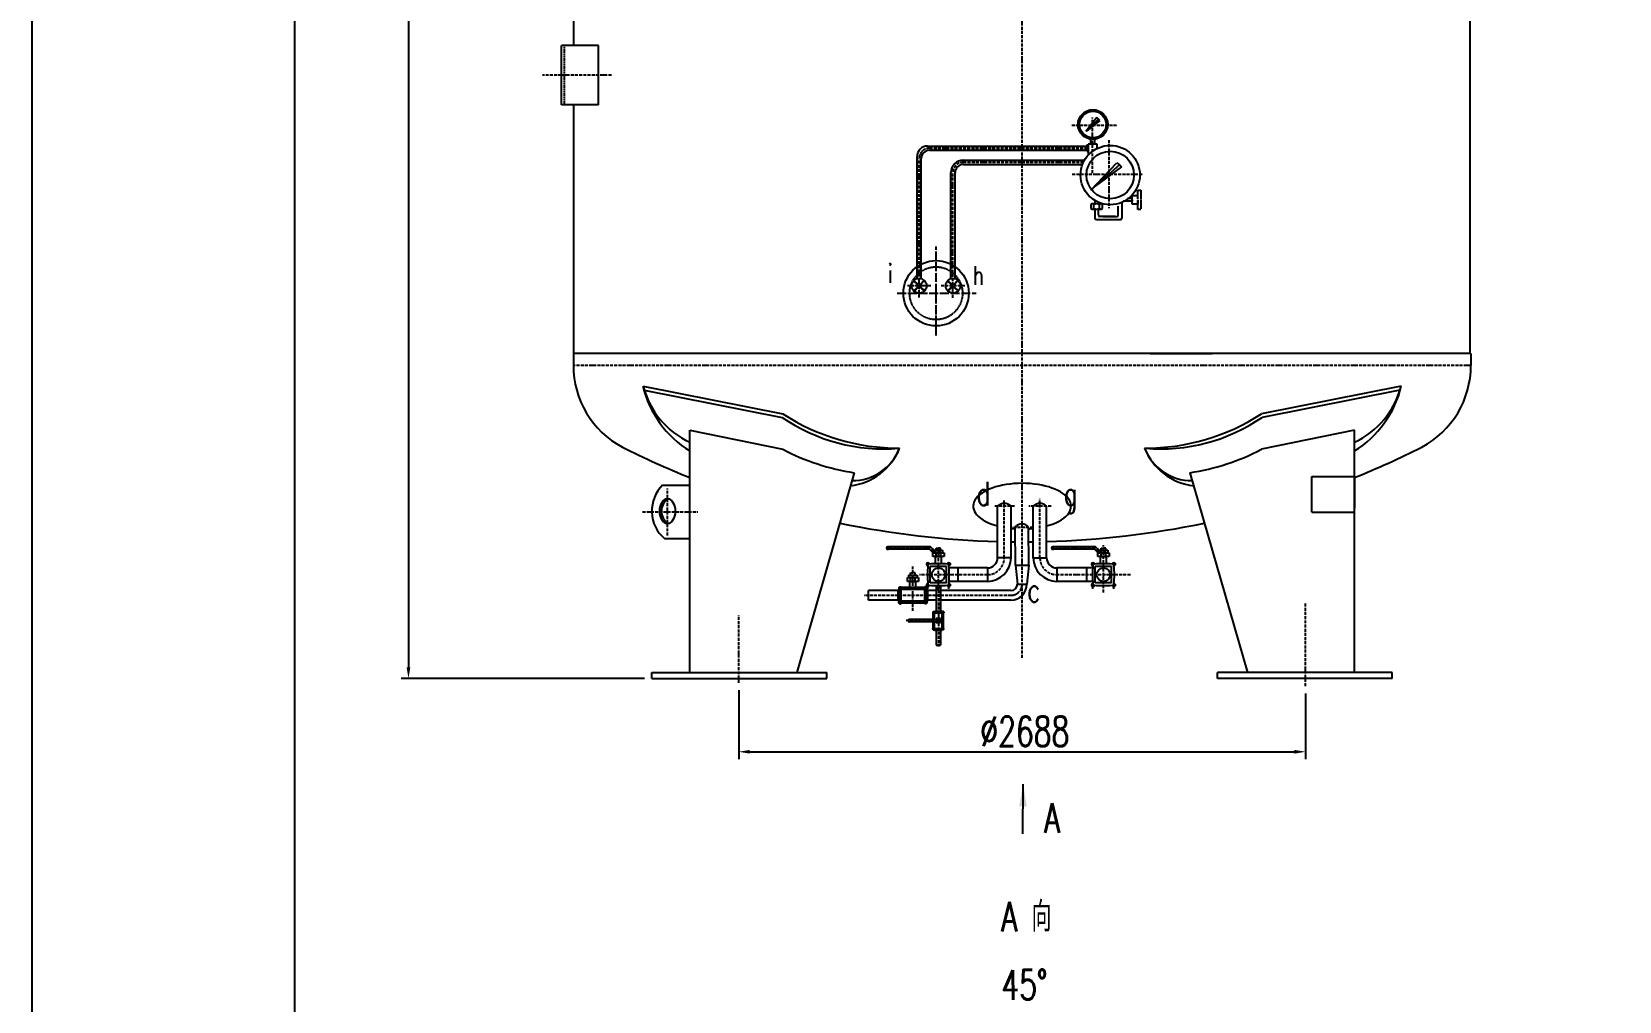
# Model space of a CAD drawing. Header units: millimetres. Extents: x -47822 to 0, y 0 to 19470.
# Drawn here: x -47822 to -42473, y 8848 to 12113 of the extents above; entities that cross this region are included whole.
import ezdxf

# ---------------------------------------------------------------- set-up
doc = ezdxf.new("R2010")
doc.units = ezdxf.units.MM
for name, pattern in [('DASHDOT-M', [36, 30, -3, 0, -3]), ('DASHDOT-S', [14, 10, -2, 0, -2]), ('DIVIDE-M', [39, 30, -3, 0, -3, 0, -3]), ('HIDDEN-M', [7, 5, -2])]:
    doc.linetypes.add(name, pattern=pattern)
for name, color, linetype in [('CDR_DIM', 7, 'Continuous'), ('CDR_DWG1', 4, 'Continuous'), ('CDR_DWG2', 2, 'Continuous'), ('CDR_DWG3', 1, 'DASHDOT-M'), ('CDR_DWG4', 3, 'DIVIDE-M'), ('CDR_DWG5', 6, 'HIDDEN-M')]:
    doc.layers.add(name, color=color, linetype=linetype)
doc.styles.add('HZ', font='ROMANS.shx', dxfattribs={"width": 0.7, "height": 100, "bigfont": 'HZ.shx'})

msp = doc.modelspace()

# ---------------------------------------------------------------- linework, layer by layer
msp.add_lwpolyline([(-37309.1, 19469.7), (-47821.6, 19469.7), (-47821.6, 4585.9), (-37309.1, 4585.9)], close=True)
at = {"color": 4}
msp.add_lwpolyline([(-37663, 19115.8), (-46936.7, 19115.8), (-46936.7, 4939.8), (-37663, 4939.8)], close=True, dxfattribs=at)
at = {"layer": 'CDR_DIM', "color": 7}
for p, q in [((-46552.3, 18641.5), (-46552.3, 9972.3)), ((-44053.3, 11029.4), (-43845, 11029.4)), ((-45757.1, 9934.8), (-46577.3, 9934.8)), ((-45439.9, 9895.7), (-45439.9, 9663)), ((-43529.9, 9884.1), (-43529.9, 9663)), ((-45402.4, 9688), (-43567.4, 9688))]:
    msp.add_line(p, q, dxfattribs=at)
at = {"layer": 'CDR_DIM'}
msp.add_circle((-44247.9, 11799.1), 2.68, dxfattribs=at)
at = {"layer": 'CDR_DIM', "color": 7}
for points in [[(-46558.6, 9972.3), (-46546.1, 9972.3), (-46552.3, 9934.8)], [(-45402.4, 9694.2), (-45402.4, 9681.7), (-45439.9, 9688)], [(-43567.4, 9694.2), (-43567.4, 9681.7), (-43529.9, 9688)]]:
    msp.add_solid(points, dxfattribs=at)
at = {"layer": 'CDR_DWG1'}
for p, q in [((-42974.9, 11029.4), (-42974.9, 16299.4)), ((-45994.9, 12067.3), (-45994.9, 15867.3)), ((-45911.9, 12067.3), (-46036.9, 12067.3)), ((-46036.9, 11867.3), (-46036.9, 12067.3)), ((-45911.9, 11867.3), (-45911.9, 12067.3)), ((-45911.9, 11867.3), (-46036.9, 11867.3)), ((-45994.9, 11029.4), (-45994.9, 11867.3)), ((-44233, 11823.9), (-44270.4, 11776.7)), ((-44223.3, 11814.2), (-44233, 11823.9)), ((-44223.3, 11814.2), (-44268.6, 11778.5)), ((-44227.9, 11819.1), (-44267.9, 11779.1)), ((-44803.9, 11728), (-44266.5, 11728)), ((-44796.9, 11714), (-44266.5, 11714)), ((-44266.6, 11732.7), (-44262.3, 11732.7)), ((-44266.6, 11732.7), (-44266.6, 11710.9)), ((-44262.3, 11736), (-44232.9, 11736)), ((-44262.3, 11734.9), (-44262.3, 11700.1)), ((-44254.6, 11751.2), (-44254.6, 11736)), ((-44241.6, 11751.2), (-44241.6, 11736)), ((-44232.9, 11736), (-44232.9, 11720.8)), ((-44838.9, 11281.4), (-44838.9, 11693)), ((-44824.9, 11281.4), (-44824.9, 11686)), ((-44682.7, 11680.6), (-44273.9, 11680.6)), ((-44682.7, 11666.6), (-44281.3, 11666.6)), ((-44266.6, 11710.9), (-44262.3, 11710.9)), ((-44253.5, 11579.4), (-44165.8, 11671.4)), ((-44156.7, 11664.9), (-44253.5, 11579.4)), ((-44165.8, 11671.4), (-44156.7, 11664.9)), ((-44156.7, 11664.9), (-44150.1, 11657.9)), ((-44724.9, 11281.4), (-44724.7, 11638.6)), ((-44710.9, 11281.4), (-44710.7, 11638.6)), ((-44150.1, 11657.9), (-44238.6, 11592.6)), ((-44835.4, 11259.4), (-44850.7, 11273.9)), ((-44835.1, 11255.2), (-44849.9, 11240)), ((-44834.3, 11260.7), (-44849.4, 11275.3)), ((-44833.9, 11253.9), (-44848.5, 11238.6)), ((-44830, 11260.9), (-44815.4, 11276.2)), ((-44829.7, 11254.3), (-44814.5, 11239.5)), ((-44828.7, 11259.8), (-44814, 11274.8)), ((-44828.5, 11255.5), (-44813.2, 11240.9)), ((-44721.7, 11259.4), (-44737, 11273.9)), ((-44721.3, 11255.2), (-44736.1, 11240)), ((-44720.6, 11260.7), (-44735.7, 11275.3)), ((-44720.2, 11253.9), (-44734.7, 11238.6)), ((-44716.3, 11260.9), (-44701.7, 11276.2)), ((-44716, 11254.3), (-44700.8, 11239.5)), ((-44715, 11259.8), (-44700.3, 11274.8)), ((-44714.7, 11255.5), (-44699.5, 11240.9)), ((-45996.9, 11029.4), (-45996.9, 10989.4)), ((-45042.6, 11029.4), (-45994.9, 11029.4)), ((-44484.9, 11029.4), (-45042.6, 11029.4)), ((-42974.9, 11029.4), (-44484.9, 11029.4)), ((-42972.9, 11029.4), (-42972.9, 10989.4)), ((-45761.7, 10919.2), (-45291.2, 10826.2)), ((-43208.2, 10919.2), (-43678.7, 10826.2)), ((-45758, 10906.2), (-45293.5, 10814.4)), ((-43211.9, 10906.2), (-43676.4, 10814.4)), ((-45604.8, 10771.5), (-45291.3, 10706.7)), ((-45604.8, 9954.8), (-45604.8, 10771.5)), ((-43365.1, 10771.5), (-43678.6, 10706.7)), ((-43365.1, 9954.8), (-43365.1, 10771.5)), ((-45050.4, 10627.8), (-45244.4, 9954.8)), ((-43919.5, 10627.8), (-43725.5, 9954.8)), ((-43508.9, 10494.9), (-43508.9, 10614.9)), ((-43508.9, 10614.9), (-43365.3, 10614.9)), ((-43365.1, 10615.9), (-43365.1, 10508.9)), ((-45696.1, 10586), (-45604.8, 10586)), ((-44567.4, 10341.5), (-44567.4, 10515.1)), ((-44522.4, 10341.5), (-44522.4, 10515.1)), ((-44447.4, 10341.5), (-44447.4, 10515.1)), ((-44402.4, 10341.5), (-44402.4, 10515.1)), ((-43508.9, 10494.9), (-43365.3, 10494.9)), ((-44507.4, 10316.9), (-44507.9, 10443.4)), ((-44462.4, 10316.9), (-44462.9, 10444.3)), ((-45689.8, 10406), (-45604.8, 10406)), ((-44794, 10378.5), (-44937.5, 10378.5)), ((-44781.4, 10366.6), (-44794, 10378.5)), ((-44237.9, 10378.5), (-44381.5, 10378.5)), ((-44225.3, 10366.6), (-44237.9, 10378.5)), ((-44797.2, 10370.5), (-44937.5, 10370.5)), ((-44784.5, 10358.6), (-44797.2, 10370.5)), ((-44785.7, 10345.5), (-44785.7, 10358.6)), ((-44785.7, 10358.6), (-44747.9, 10358.6)), ((-44747.9, 10345.5), (-44785.7, 10345.5)), ((-44781.4, 10366.6), (-44752.7, 10366.6)), ((-44776.5, 10362.1), (-44777.1, 10362.6)), ((-44777, 10345.5), (-44757, 10345.5)), ((-44777, 10321.2), (-44777, 10345.5)), ((-44775, 10345.5), (-44775, 10358.6)), ((-44774.7, 10366.6), (-44774.7, 10374)), ((-44774.7, 10374), (-44767, 10374)), ((-44759.4, 10374), (-44767, 10374)), ((-44759.4, 10366.6), (-44759.4, 10374)), ((-44759, 10345.5), (-44759, 10358.6)), ((-44757, 10321.2), (-44757, 10345.5)), ((-44752.7, 10366.6), (-44752.7, 10358.6)), ((-44747.9, 10358.6), (-44747.9, 10345.5)), ((-44522.4, 10341.5), (-44567.4, 10341.5)), ((-44447.4, 10341.5), (-44402.4, 10341.5)), ((-44241.1, 10370.5), (-44381.5, 10370.5)), ((-44228.5, 10358.6), (-44241.1, 10370.5)), ((-44229.6, 10345.5), (-44229.6, 10358.6)), ((-44229.6, 10358.6), (-44191.8, 10358.6)), ((-44191.8, 10345.5), (-44229.6, 10345.5)), ((-44225.3, 10366.6), (-44196.6, 10366.6)), ((-44220.5, 10362.1), (-44221, 10362.6)), ((-44220.9, 10345.5), (-44200.9, 10345.5)), ((-44220.9, 10321.2), (-44220.9, 10345.5)), ((-44218.9, 10345.5), (-44218.9, 10358.6)), ((-44218.6, 10374), (-44210.9, 10374)), ((-44218.6, 10366.6), (-44218.6, 10374)), ((-44203.3, 10374), (-44210.9, 10374)), ((-44203.3, 10366.6), (-44203.3, 10374)), ((-44202.9, 10345.5), (-44202.9, 10358.6)), ((-44200.9, 10321.2), (-44200.9, 10345.5)), ((-44196.6, 10366.6), (-44196.6, 10358.6)), ((-44191.8, 10358.6), (-44191.8, 10345.5)), ((-44871.6, 10261.9), (-44871.6, 10275)), ((-44871.6, 10275), (-44833.8, 10275)), ((-44867.3, 10283), (-44867.3, 10275)), ((-44867.3, 10283), (-44838.6, 10283)), ((-44860.9, 10261.9), (-44860.9, 10275)), ((-44860.6, 10290.4), (-44852.9, 10290.4)), ((-44860.6, 10283), (-44860.6, 10290.4)), ((-44845.3, 10290.4), (-44852.9, 10290.4)), ((-44845.3, 10283), (-44845.3, 10290.4)), ((-44844.9, 10261.9), (-44844.9, 10275)), ((-44838.6, 10283), (-44838.6, 10275)), ((-44833.8, 10275), (-44833.8, 10261.9)), ((-44739.7, 10311.8), (-44794.4, 10311.8)), ((-44794.4, 10257.1), (-44794.4, 10311.8)), ((-44739.7, 10257.1), (-44739.7, 10311.8)), ((-44601.9, 10307), (-44731, 10307)), ((-44701.9, 10307), (-44701.9, 10262)), ((-44601.9, 10307), (-44601.9, 10262)), ((-44507.4, 10316.9), (-44500.9, 10252.9)), ((-44507.4, 10316.9), (-44462.4, 10316.9)), ((-44462.4, 10316.9), (-44468.9, 10252.9)), ((-44367.9, 10307), (-44367.9, 10262)), ((-44246.9, 10307), (-44367.9, 10307)), ((-44267.9, 10307), (-44267.9, 10262)), ((-44238.3, 10257.1), (-44238.3, 10311.8)), ((-44183.6, 10311.8), (-44238.3, 10311.8)), ((-44183.6, 10257.1), (-44183.6, 10311.8)), ((-45002.6, 10198.9), (-45002.6, 10230.9)), ((-44902.6, 10230.9), (-45002.6, 10230.9)), ((-44902.6, 10209), (-44902.6, 10234)), ((-44803, 10234), (-44902.6, 10234)), ((-44899.8, 10240.9), (-44899.8, 10237.9)), ((-44804.8, 10240.9), (-44899.8, 10240.9)), ((-44804.8, 10237.9), (-44899.8, 10237.9)), ((-44898.9, 10242.5), (-44898.9, 10237.1)), ((-44898.9, 10242.5), (-44896.9, 10242.5)), ((-44898.9, 10237.1), (-44898.9, 10236.4)), ((-44898.9, 10236.4), (-44896.9, 10236.4)), ((-44897, 10243.1), (-44892.6, 10243.1)), ((-44897, 10209), (-44897, 10243.1)), ((-44892.6, 10209), (-44892.6, 10243.1)), ((-44833.8, 10261.9), (-44871.6, 10261.9)), ((-44862.9, 10233.8), (-44862.9, 10261.9)), ((-44862.9, 10261.9), (-44842.9, 10261.9)), ((-44842.9, 10233.8), (-44842.9, 10261.9)), ((-44808.6, 10243.1), (-44813, 10243.1)), ((-44813, 10186.4), (-44813, 10243.1)), ((-44808.6, 10186.4), (-44808.6, 10243.1)), ((-44806.7, 10242.5), (-44808.6, 10242.5)), ((-44806.7, 10236.4), (-44808.6, 10236.4)), ((-44806.7, 10242.5), (-44806.7, 10237.1)), ((-44806.7, 10237.1), (-44806.7, 10236.4)), ((-44804.8, 10240.9), (-44804.8, 10237.9)), ((-44803, 10195.7), (-44803, 10234)), ((-44774.1, 10230.9), (-44803, 10230.9)), ((-44739.7, 10257.1), (-44794.4, 10257.1)), ((-44774.1, 10247.7), (-44774.1, 10162)), ((-44760.1, 10247.7), (-44760.1, 10162)), ((-44522.9, 10230.9), (-44760.1, 10230.9)), ((-44601.9, 10262), (-44731, 10262)), ((-44500.9, 10252.9), (-44500.9, 10252.9)), ((-44500.9, 10252.9), (-44468.9, 10252.9)), ((-44468.9, 10252.9), (-44468.9, 10252.9)), ((-44246.9, 10262), (-44367.9, 10262)), ((-44183.6, 10257.1), (-44238.3, 10257.1)), ((-44902.6, 10198.9), (-45002.6, 10198.9)), ((-44902.6, 10195.7), (-44902.6, 10209)), ((-44847, 10195.7), (-44902.6, 10195.7)), ((-44899.8, 10188.7), (-44899.8, 10191.8)), ((-44847, 10191.8), (-44899.8, 10191.8)), ((-44847, 10188.7), (-44899.8, 10188.7)), ((-44898.9, 10192.6), (-44898.9, 10193.3)), ((-44898.9, 10193.3), (-44896.9, 10193.3)), ((-44898.9, 10187.2), (-44898.9, 10192.6)), ((-44898.9, 10187.2), (-44896.9, 10187.2)), ((-44897, 10186.4), (-44897, 10209)), ((-44897, 10186.4), (-44892.6, 10186.4)), ((-44892.6, 10186.4), (-44892.6, 10209)), ((-44803, 10195.7), (-44847, 10195.7)), ((-44804.8, 10191.8), (-44847, 10191.8)), ((-44804.8, 10188.7), (-44847, 10188.7)), ((-44808.6, 10186.4), (-44813, 10186.4)), ((-44806.7, 10193.3), (-44808.6, 10193.3)), ((-44806.7, 10187.2), (-44808.6, 10187.2)), ((-44806.7, 10192.6), (-44806.7, 10193.3)), ((-44806.7, 10187.2), (-44806.7, 10192.6)), ((-44804.8, 10188.7), (-44804.8, 10191.8)), ((-44774.1, 10198.9), (-44803, 10198.9)), ((-44522.9, 10198.9), (-44760.1, 10198.9)), ((-44767.1, 10133.5), (-44864.5, 10133.5)), ((-44767.1, 10125.8), (-44864.5, 10125.8)), ((-44785.6, 10158.3), (-44785.6, 10155.5)), ((-44785.6, 10158.3), (-44770.9, 10158.3)), ((-44785.6, 10155.5), (-44770.9, 10155.5)), ((-44785.1, 10159.5), (-44781.6, 10159.5)), ((-44785.1, 10159.5), (-44785.1, 10158.3)), ((-44784.1, 10160.1), (-44782.1, 10160.1)), ((-44784.1, 10133.5), (-44784.1, 10160.1)), ((-44784.1, 10098.4), (-44784.1, 10125.8)), ((-44782.1, 10133.5), (-44782.1, 10160.1)), ((-44782.1, 10098.4), (-44782.1, 10125.8)), ((-44781.6, 10159.5), (-44781.1, 10159.5)), ((-44781.1, 10159.5), (-44781.1, 10158.3)), ((-44779.6, 10162), (-44770.9, 10162)), ((-44779.6, 10133.5), (-44779.6, 10162)), ((-44779.6, 10097.2), (-44779.6, 10125.8)), ((-44774.7, 10133.5), (-44774.7, 10137.3)), ((-44759.4, 10137.3), (-44774.7, 10137.3)), ((-44774.7, 10122), (-44774.7, 10125.8)), ((-44759.4, 10122), (-44774.7, 10122)), ((-44770.9, 10162), (-44754.6, 10162)), ((-44770.9, 10158.3), (-44748.7, 10158.3)), ((-44770.9, 10155.5), (-44748.7, 10155.5)), ((-44759.4, 10122), (-44759.4, 10137.3)), ((-44754.6, 10097.2), (-44754.6, 10162)), ((-44752.6, 10159.5), (-44753.1, 10159.5)), ((-44753.1, 10159.5), (-44753.1, 10158.3)), ((-44749.1, 10159.5), (-44752.6, 10159.5)), ((-44752.1, 10098.4), (-44752.1, 10160.1)), ((-44750.1, 10160.1), (-44752.1, 10160.1)), ((-44750.1, 10098.4), (-44750.1, 10160.1)), ((-44749.1, 10159.5), (-44749.1, 10158.3)), ((-44748.7, 10158.3), (-44748.7, 10155.5)), ((-44785.6, 10103.7), (-44748.7, 10103.7)), ((-44785.6, 10100.9), (-44785.6, 10103.7)), ((-44785.6, 10100.9), (-44748.7, 10100.9)), ((-44785.1, 10099.7), (-44785.1, 10100.9)), ((-44785.1, 10099.7), (-44781.6, 10099.7)), ((-44784.1, 10098.4), (-44782.1, 10098.4)), ((-44781.6, 10099.7), (-44781.1, 10099.7)), ((-44781.1, 10099.7), (-44781.1, 10100.9)), ((-44779.6, 10097.2), (-44754.6, 10097.2)), ((-44774.1, 10097.2), (-44774.1, 10047.2)), ((-44760.1, 10097.2), (-44760.1, 10047.2)), ((-44753.1, 10099.7), (-44753.1, 10100.9)), ((-44752.6, 10099.7), (-44753.1, 10099.7)), ((-44749.1, 10099.7), (-44752.6, 10099.7)), ((-44750.1, 10098.4), (-44752.1, 10098.4)), ((-44749.1, 10099.7), (-44749.1, 10100.9)), ((-44748.7, 10100.9), (-44748.7, 10103.7)), ((-44774.1, 10047.2), (-44760.1, 10047.2)), ((-45732.1, 9954.8), (-45143.4, 9954.8)), ((-45732.1, 9934.8), (-45732.1, 9954.8)), ((-45143.4, 9934.8), (-45143.4, 9954.8)), ((-43237.8, 9954.8), (-43826.5, 9954.8)), ((-43826.5, 9934.8), (-43826.5, 9954.8)), ((-43237.8, 9934.8), (-43237.8, 9954.8)), ((-45732.1, 9934.8), (-45143.4, 9934.8)), ((-43237.8, 9934.8), (-43826.5, 9934.8))]:
    msp.add_line(p, q, dxfattribs=at)
at = {"layer": 'CDR_DWG1', "linetype": 'Continuous'}
for p, q in [((-44253.8, 11531.1), (-44253.8, 11517.9)), ((-44243.8, 11533.3), (-44248.8, 11533.3)), ((-44248.8, 11516.1), (-44218.8, 11516.1)), ((-44218.8, 11533.3), (-44243.8, 11533.3)), ((-44239.9, 11545.1), (-44239.9, 11532.5)), ((-44239.9, 11516.1), (-44239.9, 11485.6)), ((-44213.8, 11517.9), (-44213.8, 11531.1)), ((-44149, 11540.3), (-44149, 11485.6)), ((-44234.9, 11480.6), (-44154, 11480.6)), ((-44171.7, 11491.1), (-44222.9, 11491.1)), ((-44213.1, 11491.1), (-44166, 11491.1))]:
    msp.add_line(p, q, dxfattribs=at)
at = {"layer": 'CDR_DWG1'}
for centre, radius in [((-44246.6, 11800.7), 50), ((-44246.6, 11800.7), 44.9), ((-44188.1, 11630.6), 100), ((-44188.1, 11630.6), 80), ((-44192.8, 11634), 3.18), ((-44774.9, 11232.4), 110), ((-44831.9, 11257.4), 25), ((-44831.9, 11257.4), 4), ((-44717.9, 11257.4), 25), ((-44717.9, 11257.4), 4), ((-44802.3, 10319.7), 2.16), ((-44767, 10284.5), 22.5), ((-44731.7, 10319.7), 2.16), ((-44246.2, 10319.7), 2.16), ((-44210.9, 10284.5), 22.5), ((-44175.7, 10319.7), 2.16), ((-44802.3, 10249.2), 2.16), ((-44731.7, 10249.2), 2.16), ((-44246.2, 10249.2), 2.16), ((-44175.7, 10249.2), 2.16), ((-44767.1, 10129.7), 3.83)]:
    msp.add_circle(centre, radius, dxfattribs=at)
for centre, radius, start, end in [((-44803.9, 11693), 35, 90, 180), ((-44796.9, 11686), 28, 90, 180), ((-44682.7, 11638.6), 42, 90, 180), ((-44682.7, 11638.6), 28, 90, 180), ((-45684.9, 10989.4), 312, 180, 241.9275), ((-43284.9, 10989.4), 312, 298.0725, 0), ((-45420, 11001.2), 352.1, 193.4521, 238.3372), ((-45485.3, 10990), 285.3, 194.373, 245.2423), ((-43549.9, 11001.2), 352.1, 301.6628, 346.5479), ((-43484.6, 10990), 285.3, 294.7577, 345.627), ((-44952.6, 11309.1), 600.8, 235.4218, 275.0131), ((-44900.1, 11430.1), 719.5, 237.0694, 270.1885), ((-44069.8, 11430.1), 719.5, 269.8115, 302.9306), ((-44017.3, 11309.1), 600.8, 264.9869, 304.5782), ((-44484.9, 13394.8), 3000, 243.3242, 248.0821), ((-44930.9, 11400.2), 781.5, 242.5447, 261.207), ((-45087.9, 10787.2), 205, 276.9252, 338.0714), ((-45055.8, 10770.4), 169, 269.2373, 339.2941), ((-43914.1, 10770.4), 169, 200.7059, 270.7627), ((-43882, 10787.2), 205, 201.9286, 263.0748), ((-44038.9, 11400.2), 781.5, 278.793, 297.4553), ((-44484.9, 13394.8), 3000, 291.9179, 296.6758), ((-45610.4, 10498.9), 122.2, 134.5257, 229.5037), ((-45645.7, 10498.4), 54, 128.9652, 231.0348), ((-44544.9, 10492.3), 32, 45.3169, 134.6831), ((-44424.9, 10492.3), 32, 45.3169, 134.6831), ((-44484.9, 13394.8), 3000, 258.184, 268.4242), ((-44485.2, 10428.5), 27.2, 35.2631, 146.8287), ((-44484.9, 13394.8), 3000, 271.5758, 281.816), ((-44937.5, 10374.5), 4, 90, 270), ((-44484.9, 13394.8), 3000, 269.2838, 269.5635), ((-44484.9, 13394.8), 3000, 270.423, 270.7162), ((-44381.5, 10374.5), 4, 90, 270), ((-44802.3, 10319.7), 4.7, 0, 270), ((-44731.7, 10319.7), 4.7, 270, 180), ((-44601.9, 10341.5), 79.5, 270, 0), ((-44601.9, 10341.5), 34.5, 270, 0), ((-44367.9, 10341.5), 79.5, 180, 270), ((-44367.9, 10341.5), 34.5, 180, 270), ((-44246.2, 10319.7), 4.7, 0, 270), ((-44175.7, 10319.7), 4.7, 270, 180), ((-44506.7, 10284.5), 297.2, 174.0927, 185.9073), ((-44767, 10024.2), 297.2, 84.0927, 95.9073), ((-45027.3, 10284.5), 297.2, 354.0927, 5.9073), ((-43950.6, 10284.5), 297.2, 174.0927, 185.9073), ((-44210.9, 10024.2), 297.2, 84.0927, 95.9073), ((-44471.2, 10284.5), 297.2, 354.0927, 5.9073), ((-44802.3, 10249.2), 4.7, 90, 0), ((-44767, 10544.8), 297.2, 264.0927, 275.9073), ((-44731.7, 10249.2), 4.7, 180, 90), ((-44522.9, 10252.9), 54, 270, 0), ((-44522.9, 10252.9), 22, 270, 0), ((-44246.2, 10249.2), 4.7, 90, 0), ((-44210.9, 10544.8), 297.2, 264.0927, 275.9073), ((-44175.7, 10249.2), 4.7, 180, 90), ((-44864.5, 10129.7), 3.83, 90, 270)]:
    msp.add_arc(centre, radius, start, end, dxfattribs=at)
at = {"layer": 'CDR_DWG1', "linetype": 'Continuous'}
for centre, radius, start, end in [((-44248.8, 11526.4), 6.91, 43.6204, 136.3796), ((-44248.8, 11524), 7.9, 230.7078, 309.2922), ((-44233.8, 11508.9), 24.4, 65.8204, 114.1796), ((-44233.8, 11545), 28.9, 249.7591, 290.2409), ((-44218.8, 11526.4), 6.91, 43.6204, 136.3796), ((-44218.8, 11524), 7.9, 230.7078, 309.2922), ((-44234.9, 11485.6), 5, 180, 270), ((-44222.9, 11496.1), 5, 180, 270), ((-44166, 11496.1), 5, 270, 0), ((-44154, 11485.6), 5, 270, 0)]:
    msp.add_arc(centre, radius, start, end, dxfattribs=at)
at = {"layer": 'CDR_DWG1'}
for start_param, end_param in [(2.094395, 7.330383), (1.34152, 1.434006), (1.707586, 1.800073)]:
    msp.add_ellipse((-44484.9, 10515.2), major_axis=(-165, 0), ratio=0.466667, start_param=start_param, end_param=end_param, dxfattribs=at)
msp.add_ellipse((-45679.7, 10498.4), major_axis=(0, -42), ratio=0.619048, dxfattribs=at)
at = {"layer": 'CDR_DWG2'}
msp.add_line((-44482, 9411.5), (-44481.6, 9579.4), dxfattribs=at)
msp.add_solid([(-44481.6, 9579.4), (-44494.3, 9504.4), (-44469.3, 9504.3)], dxfattribs=at)
at = {"layer": 'CDR_DWG3', "linetype": 'DASHDOT-S'}
for p, q in [((-44484.9, 10004.9), (-44484.9, 14473.9)), ((-45868.6, 11967.3), (-46101.1, 11967.3)), ((-44247.9, 11637.2), (-44247.9, 11824.5)), ((-44317.9, 11799.1), (-44162.8, 11799.1)), ((-44796.9, 11721), (-44266.5, 11721)), ((-44192.8, 11748.4), (-44192.8, 11519.3)), ((-44831.9, 11218.2), (-44831.9, 11686)), ((-44682.9, 11673.6), (-44276.5, 11673.6)), ((-44717.9, 11217.2), (-44717.9, 11638.6)), ((-44316.3, 11634), (-44078.3, 11634)), ((-44792.7, 11257.4), (-44871.2, 11257.4)), ((-44677.7, 11257.4), (-44758.2, 11257.4)), ((-42972.9, 10989.4), (-45996.9, 10989.4)), ((-45679.7, 10416.4), (-45679.7, 10575.3)), ((-44544.9, 10341.5), (-44544.9, 10536.7)), ((-44424.9, 10341.5), (-44424.9, 10539.9)), ((-45763.7, 10496), (-45577.6, 10496)), ((-44510.4, 10515.1), (-44578.5, 10515.1)), ((-44387.6, 10515.1), (-44462.1, 10515.1)), ((-44447.9, 10443.9), (-44522.4, 10443.9)), ((-44937.5, 10367.3), (-44937.5, 10379.9)), ((-44381.5, 10367.3), (-44381.5, 10379.9)), ((-44210.9, 10224.6), (-44210.9, 10384.2)), ((-44795.6, 10374.5), (-44937.5, 10374.5)), ((-44802.3, 10315), (-44802.3, 10327.1)), ((-44782.9, 10362.6), (-44795.6, 10374.5)), ((-44782.9, 10362.6), (-44752.7, 10362.6)), ((-44767, 10230.9), (-44767, 10374.6)), ((-44731.7, 10315), (-44731.7, 10327.1)), ((-44239.5, 10374.5), (-44381.5, 10374.5)), ((-44246.2, 10315), (-44246.2, 10327.1)), ((-44226.9, 10362.6), (-44239.5, 10374.5)), ((-44226.9, 10362.6), (-44196.6, 10362.6)), ((-44175.7, 10315), (-44175.7, 10327.1)), ((-44852.9, 10162.5), (-44852.9, 10311.5)), ((-44601.9, 10284.5), (-44831.1, 10284.5)), ((-44724.2, 10319.7), (-44736.4, 10319.7)), ((-44119.9, 10284.5), (-44367.9, 10284.5)), ((-44241.5, 10319.7), (-44255.3, 10319.7)), ((-44168.1, 10319.7), (-44180.4, 10319.7)), ((-44802.3, 10237.2), (-44802.3, 10253.9)), ((-44767.1, 10247.6), (-44767.1, 10042.8)), ((-44724.2, 10249.2), (-44736.4, 10249.2)), ((-44731.7, 10237.2), (-44731.7, 10253.9)), ((-44241.5, 10249.2), (-44255.3, 10249.2)), ((-44246.2, 10237.2), (-44246.2, 10253.9)), ((-44168.1, 10249.2), (-44180.4, 10249.2)), ((-44175.7, 10237.2), (-44175.7, 10253.9)), ((-44522.9, 10214.9), (-45016.6, 10214.9)), ((-43529.9, 9909.1), (-43529.9, 10188)), ((-45439.9, 9920.7), (-45439.9, 10147.3)), ((-44767.1, 10129.7), (-44876.2, 10129.7))]:
    msp.add_line(p, q, dxfattribs=at)
at = {"layer": 'CDR_DWG3'}
for p, q in [((-44774.9, 11090), (-44774.9, 11389.4)), ((-44906.1, 11232.4), (-44640.2, 11232.4))]:
    msp.add_line(p, q, dxfattribs=at)
at = {"layer": 'CDR_DWG3', "linetype": 'DASHDOT-S'}
for centre, radius, start, end in [((-44796.9, 11686), 35, 90, 180), ((-44682.9, 11638.6), 35, 90, 180), ((-44601.9, 10341.5), 57, 270, 0), ((-44367.9, 10341.5), 57, 180, 270)]:
    msp.add_arc(centre, radius, start, end, dxfattribs=at)
at = {"layer": 'CDR_DWG3'}
msp.add_arc((-44522.9, 10252.9), 38, 270, 0, dxfattribs=at)
at = {"layer": 'CDR_DWG4', "color": 4, "linetype": 'DASHDOT-M'}
for p, q in [((-44114.5, 11532), (-44114.5, 11562)), ((-44114.5, 11562), (-44095.2, 11562)), ((-44095.2, 11514.5), (-44095.2, 11579.5)), ((-44095.2, 11579.5), (-44085.2, 11579.5)), ((-44085.2, 11579.5), (-44085.2, 11547)), ((-44243.8, 11530.4), (-44243.8, 11531.1)), ((-44243.8, 11517.9), (-44243.8, 11531.1)), ((-44227.9, 11496.1), (-44227.9, 11516.1)), ((-44223.8, 11533.3), (-44223.8, 11535.8)), ((-44223.8, 11530.4), (-44223.8, 11531.1)), ((-44223.8, 11517.9), (-44223.8, 11531.1)), ((-44161, 11533.3), (-44161, 11535.8)), ((-44161, 11496.1), (-44161, 11535.8)), ((-44114.5, 11542), (-44145.5, 11542)), ((-44114.5, 11552), (-44130.1, 11552)), ((-44114.5, 11547), (-44114.5, 11552)), ((-44114.5, 11547), (-44114.5, 11542)), ((-44095.2, 11532), (-44114.5, 11532)), ((-44095.2, 11547), (-44095.2, 11532)), ((-44095.2, 11547), (-44095.2, 11544)), ((-44085.2, 11514.5), (-44095.2, 11514.5)), ((-44085.2, 11547), (-44085.2, 11514.5))]:
    msp.add_line(p, q, dxfattribs=at)
at = {"layer": 'CDR_DWG5', "linetype": 'HIDDEN-M'}
msp.add_line((-46026.9, 11867.3), (-46026.9, 12067.3), dxfattribs=at)
at = {"layer": 'CDR_DWG5', "ltscale": 0.5}
msp.add_circle((-44774.9, 11232.4), 89, dxfattribs=at)

# ---------------------------------------------------------------- texts
at = {"layer": 'CDR_DIM', "color": 7, "insert": (-44475.8, 9756.7), "char_height": 100, "attachment_point": 5, "style": 'HZ'}
msp.add_mtext('\\A1;∅2688', dxfattribs=at)
at = {"layer": 'CDR_DIM', "insert": (-44476.9, 8903.2), "char_height": 100, "attachment_point": 5, "rotation": 1, "style": 'HZ'}
msp.add_mtext('45%%D', dxfattribs=at)
at = {"layer": 'CDR_DWG2', "style": 'HZ', "width": 0.7}
for s, height, p in [('i', 62.5, (-44936.9, 11267)), ('h', 62.5, (-44650.2, 11261.2)), ('d', 80, (-44637.8, 10517.3)), ('g', 80, (-44344.1, 10517.2)), ('c', 80, (-44466.9, 10192.2)), ('A', 99.8, (-44410.5, 9415.1)), ('A 向', 100, (-44554.7, 9082.6))]:
    msp.add_text(s, height=height, dxfattribs=at).set_placement(p)

doc.saveas('drawing.dxf')
